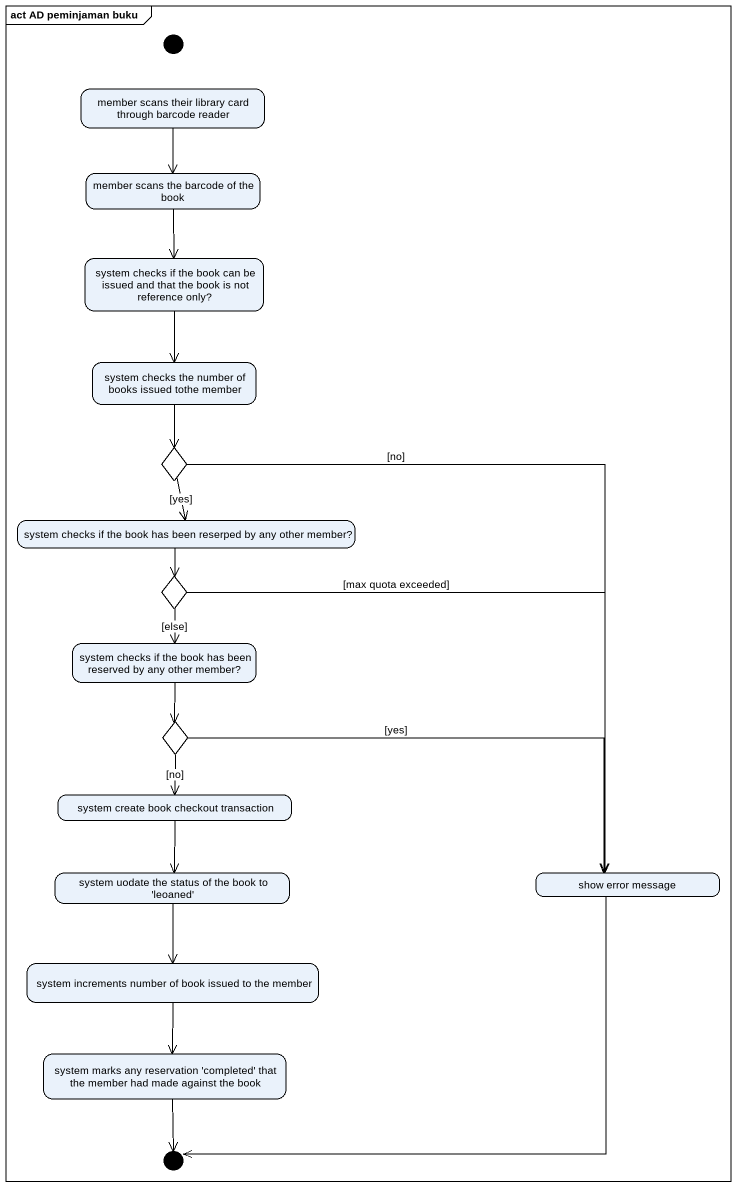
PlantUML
@startuml
mainframe act AD peminjaman buku
hide empty description
state initial1 <<start>>
state "member scans their library card through barcode reader" as member_scans_their_library
state "member scans the barcode of the book" as member_scans_the_barcode_of
state "system checks if the book can be issued and that the book is not reference only?" as system_checks_if_the_book
state "system checks the number of books issued tothe member" as system_checks_the_number_of
state choice1 <<choice>>
state "system checks if the book has been reserped by any other member?" as system_checks_if_the_book_2
state choice2 <<choice>>
state "system checks if the book has been reserved by any other member?" as system_checks_if_the_book_3
state choice3 <<choice>>
state "system create book checkout transaction" as system_create_book_checkout
state "system uodate the status of the book to 'leoaned'" as system_uodate_the_status_of
state "show error message" as show_error_message
state "system increments number of book issued to the member" as system_increments_number_of
state "system marks any reservation 'completed' that the member had made against the book" as system_marks_any
state initial2 <<start>>
member_scans_their_library --> member_scans_the_barcode_of
member_scans_the_barcode_of --> system_checks_if_the_book
system_checks_if_the_book --> system_checks_the_number_of
system_checks_the_number_of --> choice1
choice1 --> system_checks_if_the_book_2 : [yes]
choice1 --> show_error_message : [no]
system_checks_if_the_book_2 --> choice2
choice2 --> system_checks_if_the_book_3 : [else]
choice2 --> show_error_message : [max quota exceeded]
system_checks_if_the_book_3 --> choice3
choice3 --> system_create_book_checkout : [no]
choice3 -right-> show_error_message : [yes]
system_create_book_checkout --> system_uodate_the_status_of
system_uodate_the_status_of --> system_increments_number_of
show_error_message --> initial2
system_increments_number_of --> system_marks_any
system_marks_any --> initial2
@enduml
